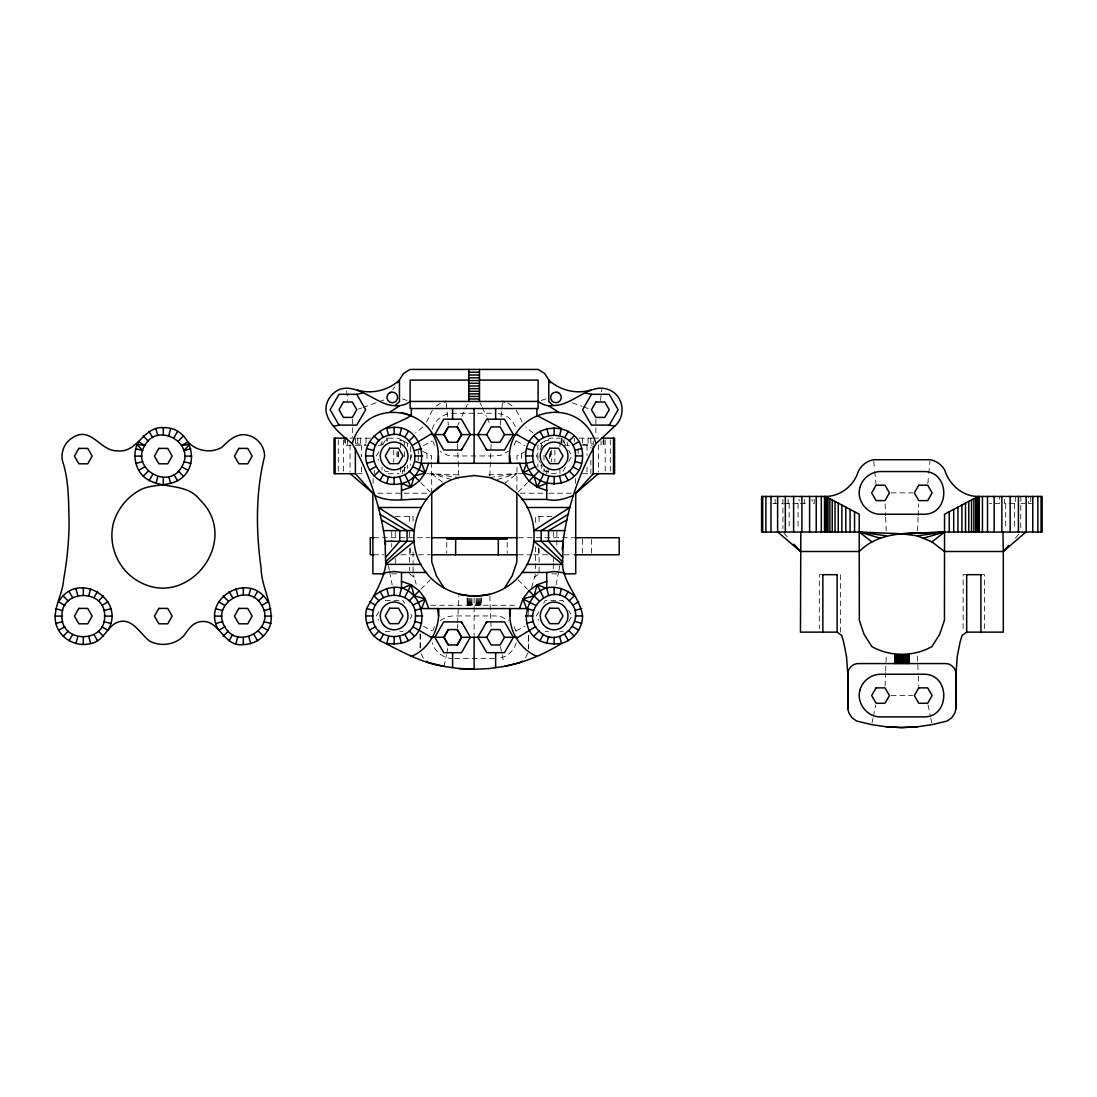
<?xml version="1.0" encoding="UTF-8"?>
<svg xmlns="http://www.w3.org/2000/svg" width="1097" height="1097" viewBox="0 0 1097 1097"><rect width="100%" height="100%" fill="white"/><g stroke="black" fill="none" stroke-linecap="round" stroke-linejoin="round"><path stroke-width="0.75" stroke-dasharray="5 3.75" d="M528.356 648.752L528.397 633.984L528.425 648.958M516.879 489.948L516.975 462.399M373.062 483.462L373.158 478.58M457.476 627.895L457.614 624.536M457.682 622.863L458.765 596M489.838 475.879L491.127 443.983M885.06 686.201L885.608 672.763M885.663 671.09L886.28 655.979M917.545 530.811L918.093 517.386M918.162 515.7L918.628 503.948M528.48 612.373L528.631 608.794M500.246 425.211L500.904 418.41M501.082 416.709L502.399 403.12M927.829 483.503L928.652 475.015M928.816 473.314L929.982 461.426M600.525 400.446L601.732 389.476M556.042 584.92L558.606 571.99M558.922 570.371L559.881 565.531M444.079 666.332L446.465 654.827M446.808 653.195L448.179 646.613M872.005 722.992L873.02 718.055M873.363 716.41L875.763 704.918M531.62 587.581L535.542 573.841M527.822 653.195L525.23 658.269M432.355 429.078C434.851 419.986 443.531 413.322 452.965 413.267L495.638 413.267M432.89 630.473L434.494 626.606M514.109 445.272L516.248 440.13M516.248 642.801C513.945 650.809 506.828 657.501 498.395 658.241M457.737 425.403L459.122 422.414M461.892 416.407L464.648 410.415M465.334 408.92L468.104 402.928M378.767 451.731L376.34 455.941L378.767 460.137M382.812 444.738L385.225 440.541L388.461 440.541M405.437 467.13L403.01 471.34L399.774 471.34M410.278 458.738L411.896 455.941L410.278 453.143M378.767 611.742L376.34 615.938L378.767 620.148M410.278 618.735L411.896 615.938L410.278 613.141M563.008 471.34L565.435 467.13M568.671 461.535L571.907 455.941L568.671 450.332M538.764 611.742L536.351 615.938L538.764 620.148M543.618 603.35L545.236 600.539L563.008 600.539L565.435 604.749M568.671 621.546L571.907 615.938L568.671 610.343M426.486 422.071L432.424 410.223M392.808 389.558L394.701 386.857M1015.342 538.092L1018.619 534.445M420.878 589.185L430.216 579.847M518.031 492.032L527.369 482.694M422.77 427.007L415.64 432.931M504.346 483.585L516.975 473.712L521.637 473.712M436.126 406.109L440.775 403.12M509.611 450.538L501.164 455.214L495.638 455.941L452.965 455.941L447.453 455.214L440.089 451.388M440.089 620.491L447.453 616.665L452.965 615.938L495.638 615.938L501.164 616.665L508.514 620.491M534.417 577.228L537.928 574.691M423.428 445.67L432.122 440.925M516.125 630.953L524.819 626.209M526.121 451.1L516.975 455.941L516.975 460.781M540.341 443.572L550.571 438.156L559.936 438.156M358.376 409.14L361.571 407.988M363.176 407.412L377.546 402.242M379.151 401.667L385.541 399.363M541.246 400.419L547.499 398.417M497.284 479.499L516.975 473.712L487.959 474.946M489.769 477.552L516.975 473.712M582.589 444.532L592.572 443.791M350.039 438.156L354.66 438.156M356.648 438.156L371.554 438.156M388.187 438.156L398.033 438.156L408.262 443.572M579.257 438.156L593.244 438.156M593.943 438.156L598.564 438.156M399.774 440.541L403.01 440.541L405.437 444.738M548.473 440.541L545.236 440.541L536.351 455.941L540.382 462.934M350.944 445.272L344.705 445.272L344.705 438.156M355.373 445.272L369.003 445.272M378.177 445.272L381.125 445.272L381.125 442.42M564.091 445.272L571.907 445.272M582.576 445.272L591.955 445.272M388.461 471.34L385.225 471.34L382.812 467.13M548.473 471.34L545.236 471.34L541.191 464.333M357.142 473.712L365.027 473.712M388.256 473.712L399.116 473.712M426.966 473.712L460.644 474.946M582.576 473.712L590.159 473.712M891.093 492.896L912.663 492.896M377.93 493.197L428.378 493.197M520.225 493.197L547.129 493.197M548.815 493.197L572.36 493.197M773.001 503.564L782.943 503.564M784.232 503.564L799.137 503.564L799.137 499.3M800.426 503.564L807.227 503.564M989.535 503.564L991.674 503.564M995.061 503.564L999.477 503.564L999.477 496.447M1020.813 503.564L1025.229 503.564M1031.482 503.564L1028.629 503.564L1028.629 496.447M395.29 516.385L413.062 516.385L413.062 521.459M551.956 516.385L535.542 516.385L535.542 524.832M373.583 537.722L429.969 537.722M518.607 537.722L573.374 537.722M373.583 554.78L383.95 554.78M400.981 554.78L430.038 554.78M518.332 554.78L532.018 554.78M533.718 554.78L547.677 554.78M564.132 554.78L573.224 554.78M391.725 573.841L396.648 573.841M551.956 573.841L556.878 573.841M821.68 574.677L819.308 574.677L819.308 628.759M966.676 574.677L963.111 574.677L963.111 630.446M980.896 574.677L984.448 574.677L984.448 628.759M467.185 598.77L481.418 598.77M467.185 599.826L481.418 599.826M385.225 600.539L403.01 600.539L404.628 603.35M467.185 600.799L481.418 600.799M467.185 601.691L481.418 601.691M467.185 602.486L481.418 602.486M467.185 603.199L481.418 603.199M467.185 603.803L481.418 603.803M467.185 604.324L481.418 604.324M467.185 604.735L481.418 604.735M467.185 605.05L481.418 605.05M430.847 605.27L517.757 605.27M385.225 631.337L390.079 631.337M399.774 631.337L403.01 631.337M545.236 631.337L548.473 631.337M559.785 631.337L563.008 631.337M454.679 658.611L495.638 658.611M891.093 695.567L912.663 695.567M355.675 443.791L365.658 444.532M498.395 413.638C506.828 414.378 513.945 421.07 516.248 429.078M452.965 658.611C443.531 658.557 434.851 651.892 432.355 642.801M431.628 462.399L431.628 473.712L457.243 477.332M431.738 493.197L431.628 473.712L451.333 479.499M402.311 398.924L407.001 400.419M572.291 402.818L581.876 406.26M583.467 406.836L589.857 409.14M507.829 403.12L512.477 406.109M422.482 451.1L431.628 455.941L431.628 460.781M516.125 440.925L524.819 445.67M423.428 626.209L432.122 630.953M532.964 432.931L525.833 427.007M409.51 573.841L414.186 577.228L416.147 584.111M431.628 473.712L444.258 483.585M420.878 482.694L430.216 492.032M518.031 579.847L527.369 589.185M784.04 533.224L788.414 538.092M423.373 658.269L420.782 653.195M516.18 410.223L522.117 422.071M563.008 440.541L565.435 444.738M480.143 402.928L481.528 405.917M482.214 407.426L486.355 416.407M487.054 417.916L490.496 425.403M514.109 626.606L516.248 631.749M432.89 441.405L434.494 445.272M413.446 574.965L414.186 577.228M928.007 704.918L930.393 716.41M930.736 718.055L931.764 722.992M500.424 646.613L501.795 653.195M502.138 654.827L503.838 663.041M528.068 613.182L528.343 614.553M388.352 565.531L389.312 570.371M389.641 571.99L392.205 584.92M346.679 391.039L347.722 400.446M873.774 461.426L874.611 469.914M874.775 471.614L875.941 483.503M446.205 403.12L447.864 420.11M448.029 421.81L448.358 425.211M917.476 655.979L918.23 674.449M918.299 676.122L918.696 686.201M885.128 503.948L885.608 515.7M885.663 517.386L886.211 530.811M489.838 596L490.784 619.503M490.853 621.19L491.127 627.895M457.476 443.983L458.834 477.552M575.445 478.58L575.541 483.462M420.206 633.984L420.247 648.752M1030.755 496.447L1030.755 503.564M1020.813 496.447L1020.813 528.631M1015.671 496.447L1015.671 503.564L1004.633 503.564L1004.633 499.3M1014.588 503.564L1014.588 528.658M1005.702 503.564L1005.702 528.658M840.645 574.677L840.645 632.133M814.221 499.3L814.221 503.564L812.082 503.564L812.082 499.3M804.279 499.3L804.279 503.564M798.054 503.564L798.054 528.658M789.168 503.564L789.168 528.658M788.085 499.3L788.085 503.564M782.943 499.3L782.943 528.631M775.14 499.3L775.14 503.564M610.289 439.856L610.289 472.025M605.201 439.856L605.201 472.025M603.899 439.582L603.899 445.272L601.046 445.272L601.046 441.008M603.172 439.582L603.172 445.272M598.564 444.929L598.564 472.025M595.904 419.04L595.904 435.372M593.244 441.008L593.244 445.272M591.461 539.422L591.461 553.08M590.858 438.156L590.858 448.316M590.858 460.164L590.858 473.712M588.088 438.156L588.088 445.272M587.018 445.272L587.018 455.31M587.018 467.02L587.018 473.712M582.576 438.156L582.576 443.243M582.576 539.422L582.576 553.08M578.119 448.618L578.119 453.637M574.293 438.156L574.293 441.543M567.478 442.42L567.478 445.272M564.091 439.582L564.091 442.42M561.966 438.156L561.966 443.846M561.239 438.156L561.239 443.846M559.936 441.543L559.936 446.63M559.936 468.638L559.936 473.712L548.157 473.712L548.157 465.142M556.878 531.592L556.878 538.353M556.878 540.039L556.878 546.8M554.863 450.017L554.863 461.864M553.313 531.592L553.313 538.353M553.313 558.634L553.313 562.007M553.313 563.693L553.313 568.767M551.654 450.017L551.654 461.864M550.571 451.703L550.571 460.164M550.296 451.786L550.296 458.532M549.487 453.719L549.487 458.724M546.306 470.38L546.306 473.712M543.961 455.159L543.961 460.219M543.961 468.652L543.961 472.025M541.164 443.133L541.164 446.534M541.164 465.224L541.164 468.625M539.093 516.385L539.093 523.146M539.093 548.486L539.093 565.394M539.093 567.08L539.093 573.841M538.476 547.952L538.476 554.78M537.928 444.847L537.928 453.335M537.928 455.036L537.928 466.924M535.542 546.8L535.542 562.007M535.542 563.693L535.542 570.454M521.637 453.472L521.637 460.219M507.184 542.275L507.184 553.217M481.418 597.618L481.418 605.27M474.123 598.084L474.123 635.574M467.185 597.618L467.185 605.27M446.74 542.275L446.74 553.217M426.966 453.472L426.966 460.219M420.178 634.107L420.178 648.958M418.245 450.51L418.245 453.815M418.245 455.474L418.245 460.452M413.062 551.873L413.062 565.394M413.062 567.08L413.062 573.841M410.676 446.548L410.676 465.224M410.47 547.952L410.47 554.78M409.51 516.385L409.51 523.146M409.51 531.592L409.51 538.353M409.51 548.486L409.51 565.394M409.51 567.08L409.51 570.454M407.44 443.133L407.44 446.534M407.44 465.224L407.44 468.625M404.642 441.652L404.642 445.025M404.642 451.772L404.642 458.532M404.642 466.965L404.642 472.025M402.297 470.38L402.297 473.712M400.446 442.859L400.446 448.001M400.446 466.856L400.446 473.712M398.307 451.786L398.307 458.532M398.033 451.703L398.033 460.164M396.949 451.703L396.949 460.164M395.29 531.592L395.29 538.353M395.29 558.634L395.29 565.394M393.741 450.017L393.741 461.864M391.725 531.592L391.725 541.726M391.725 543.426L391.725 546.8M387.364 438.156L387.364 441.008M386.638 438.156L386.638 441.008M382.03 441.543L382.03 444.929M382.03 466.938L382.03 470.325M374.31 470.325L374.31 473.712M366.028 438.156L366.028 445.272M361.585 445.272L361.585 456.983M361.585 467.02L361.585 473.712M360.515 438.156L360.515 445.272M357.745 438.156L357.745 446.63M355.373 438.156L355.373 444.929M352.343 419.04L352.343 437.004M350.039 444.929L350.039 472.025M347.557 439.582L347.557 445.272M345.432 438.156L345.432 445.272M343.402 439.856L343.402 473.712M338.315 439.856L338.315 473.712"/><path stroke-width="1.5" d="M388.599 435.331C414.803 427.24 426.376 470.448 399.637 476.551C373.433 484.641 361.859 441.419 388.599 435.331L386.761 428.461C427.364 417.875 436.085 484.092 394.125 484.38C376.106 484.709 361.653 465.896 366.645 448.577C372.651 428.913 395.852 425.088 411.361 415.502L411.375 408.537M411.361 656.376C429.859 648.752 440.185 628.06 438.567 608.574M474.123 408.537L474.123 463.304M509.68 463.304C503.742 409.332 579.902 391.218 596.055 443.545C577.447 475.961 565.874 512.381 562.226 549.583M955.94 708.676L956.008 674.244C956.131 668.539 951.044 663.452 945.34 663.575L858.416 663.575C852.726 663.452 847.638 668.539 847.762 674.244L847.816 708.676L848.831 712.844L851.889 717.644L856.51 720.976L871.662 724.623L886.691 726.831L901.707 727.572L917.078 726.831L932.107 724.623L947.26 720.976L951.881 717.644L954.938 712.844L955.94 708.676L956.008 674.244M837.368 632.133L800.467 632.133L800.824 532.018M955.994 673.997L957.256 656.417L960.026 642.403L962 635.52L966.676 632.133L966.676 574.677M527.204 564.379L562.528 564.379L563.172 541.274L533.869 541.274L562.528 564.379C563.652 583.837 579.943 597.536 582.576 615.938C582.507 628.512 573.621 640.1 561.486 643.418C544.167 654.47 524.873 662.273 504.73 666.332L489.495 668.539L474.48 669.28L459.108 668.539L443.517 666.332C420.48 662.67 400.364 650.754 379.891 640.579C369.045 634.231 363.45 620.751 366.645 608.574C374.708 593.861 384.334 579.147 386.185 561.815M190.768 448.742L183.912 450.579L189.712 444.408L181.773 445.437L187.93 441.872C196.294 451.237 211.145 453.596 221.992 447.274C228.903 440.116 237.706 431.957 248.827 435.495C257.918 437.991 264.583 446.671 264.638 456.105C255.505 492.539 255.93 531.318 261.127 568.534C261.511 587.457 273.4 604.721 270.781 623.466C267.449 635.602 255.875 644.474 243.301 644.556C223.116 647.655 219.715 618.393 200.216 621.725C192.126 622.822 187.861 630.336 183.418 636.219C174.464 645.063 159.997 646.969 149.082 640.744C139.182 632.558 130.228 614.375 114.431 623.836C105.97 629.911 102.158 641.608 90.653 643.582C78.49 646.764 65.011 641.183 58.662 630.322C48.844 613.703 62.639 596.754 63.585 579.723C67.013 561.115 68.864 542.22 69.111 523.296C68.494 502.755 69.138 481.268 62.694 461.618C60.294 452.499 64.49 442.379 72.635 437.621C91.312 425.458 100.129 451.566 117.516 450.853C137.783 453.157 143.337 426.089 163.302 427.652C191.632 426.322 202.397 467.72 177.522 480.733C164.92 487.054 149.672 483.462 137.523 491.456C125.936 498.6 117.393 509.721 113.498 522.762C107.725 544.811 117.845 569.247 137.523 580.752C187.724 611.152 242.108 540.273 199.75 499.642C184.173 479.224 151.811 492.8 138.661 470.325C134.149 461.741 133.286 450.181 138.661 441.872L144.818 445.437C130.228 468.652 168.965 491.017 181.773 466.76C196.377 443.558 157.625 421.179 144.818 445.437L136.892 444.408L142.692 450.579L135.822 448.742M61.967 616.103C60.925 588.705 105.669 588.705 104.626 616.103C105.669 643.514 60.925 643.514 61.967 616.103L54.85 616.103M101.774 626.771L107.931 630.322C126.717 598.537 76.804 569.713 58.662 601.883L64.819 605.434M224.83 626.771L218.673 630.322C199.873 598.537 249.801 569.713 267.942 601.883L261.772 605.434C248.978 581.191 210.226 603.556 224.83 626.771C237.624 651.028 276.375 628.65 261.772 605.434M372.788 615.938C371.746 588.541 416.49 588.541 415.448 615.938C416.49 643.349 371.746 643.349 372.788 615.938L365.671 615.938M437.593 463.304C446.301 409.469 367.454 391.286 352.192 443.545C370.059 474.59 381.276 509.323 385.582 544.866M388.599 636.548L386.761 643.418C446.356 650.85 421.906 559.593 374.008 595.822L379.027 600.854M525.682 455.941C525.298 418.999 582.946 418.999 582.576 455.941C582.946 492.868 525.298 492.868 525.682 455.941L532.785 455.941C531.757 428.529 576.501 428.529 575.459 455.941C576.501 483.338 531.757 483.338 532.785 455.941M536.886 656.376C518.936 648.78 506.773 627.937 510.654 608.574M559.648 636.548L561.486 643.418C501.878 650.85 526.341 559.593 574.238 595.822L569.206 600.854C589.322 619.503 557.687 651.138 539.038 631.022C518.922 612.387 550.571 580.752 569.206 600.854M75.94 643.582L77.777 636.713M88.816 595.493L90.653 588.623M155.939 483.571L157.776 476.701M168.815 435.495L170.666 428.625M235.937 643.582L237.775 636.713M248.827 595.493L250.665 588.623M386.761 483.407L388.599 476.551M399.637 435.331L401.488 428.461M399.637 595.342L401.488 588.472L401.488 572.469L394.125 571.496L383.758 572.853M573.278 495.487C565.024 498.943 555.754 501.644 546.759 499.409L546.759 483.407L548.61 476.551M559.648 435.331L561.486 428.461L536.886 415.502L536.872 408.537M546.759 643.418L548.61 636.548M559.648 595.342L561.486 588.472M401.488 490.524L411.06 487.137L414.227 476.057L425.321 472.876L428.708 463.304M546.759 581.355L537.187 584.742L534.006 595.822L522.926 599.003L519.539 608.574M412.595 445.272L431.601 433.658M516.646 638.221L535.651 626.606M414.721 610.426L421.591 608.574L425.321 599.003L419.26 590.803L411.06 584.742L401.488 581.355M546.759 490.524L537.187 487.137L528.987 481.076L522.926 472.876L526.642 463.304L533.512 461.453M401.488 588.472L411.06 584.742L404.793 597.467M546.759 483.407L537.187 487.137L543.454 474.411M461.494 450.003L470.38 434.604L461.494 419.205L443.723 419.205L434.823 434.604L443.723 450.003L461.494 450.003L462.317 448.577M485.93 623.302L486.753 621.876L504.524 621.876L513.41 637.275L504.524 652.674L486.753 652.674L477.853 637.275L486.753 621.876M149.082 480.733L152.634 474.576M173.97 437.621L177.522 431.464M69.07 640.744L72.635 634.587M93.958 597.632L97.523 591.475M229.081 640.744L232.633 634.587M253.969 597.632L257.521 591.475M379.891 480.568L383.456 474.411M404.793 437.456L408.345 431.299M443.723 434.604L448.166 426.898L457.408 426.898L461.851 434.604L457.408 442.297L448.166 442.297L443.723 434.604L431.272 434.604M448.522 426.898L444.079 434.604L448.522 442.297M457.051 442.297L461.494 434.604L457.051 426.898M461.494 434.604L486.753 434.604L491.195 426.898L500.081 426.898L504.524 434.604L516.975 434.604L535.651 445.272M379.891 640.579L383.456 634.423M504.524 434.604L500.081 442.297L491.195 442.297L486.753 434.604M461.11 638.564L457.408 644.981L448.166 644.981L443.723 637.275L448.166 629.582L457.408 629.582L461.11 635.999M448.522 629.582L444.079 637.275L448.522 644.981M564.79 437.456L568.342 431.299M609.233 425.115L618.132 409.716L609.233 394.317L591.461 394.317L582.576 409.716L591.461 425.115L609.233 425.115L614.677 426.239C625.304 417.354 624.22 399.157 612.606 391.602C591.694 378.767 573.841 406.219 553.025 405.479C547.718 406.726 542.384 404.464 538.12 401.433L410.113 401.433C403.669 406.754 394.906 406.438 387.186 404.436C370.416 399.239 347.996 376.97 331.376 395.386C315.374 414.392 338.616 432.657 352.192 443.545L352.343 443.545M457.051 644.981L461.494 637.275L457.051 629.582M486.753 637.275L491.195 629.582L500.081 629.582L504.524 637.275L500.081 644.981L491.195 644.981L486.753 637.275L461.494 637.275M539.902 640.579L543.454 634.423M564.79 597.467L568.342 591.31M397.553 382.798L403.531 373.501L410.113 369.428L538.12 369.428L544.715 373.501L550.694 382.798M399.637 476.551L401.488 483.407L411.06 487.137L419.26 481.076L425.321 472.876L421.591 463.304L414.721 461.453M533.512 610.426L526.642 608.574L522.926 599.003L528.987 590.803L537.187 584.742L546.759 588.472L548.61 595.342M458.834 477.552C421.413 486.41 401.955 533.293 421.769 566.162C437.772 594.217 476.468 604.625 504.346 588.294L512.217 575.843L516.865 561.883L516.865 493.197L504.346 483.585L489.769 477.552L474.123 475.495M385.527 557.468L399.719 541.274L399.719 530.605L381.441 519.923M563.995 573.841L575.719 573.841L575.719 493.197L593.244 473.712L593.244 446.63M966.402 632.133L1003.302 632.133L1003.302 551.489L1008.774 545.401M143.186 476.208L148.218 471.189M178.386 441.008L183.418 435.989M63.187 636.219L68.206 631.186M98.387 601.019L103.406 595.986M374.008 476.057L379.027 471.024M409.208 440.857L414.227 435.824M223.185 636.219L228.217 631.186M258.385 601.019L263.417 595.986M374.008 636.054L379.027 631.022M409.208 600.854L419.26 590.803M528.987 481.076L539.038 471.024M569.206 440.857L574.238 435.824M534.006 636.054L539.038 631.022M385.637 561.815L407.056 541.274L407.056 530.605L380.124 514.424M596.055 443.545L614.677 426.239M395.222 405.479L399.459 401.612L399.459 380.097C388.448 390.326 372.061 394.372 357.608 390.148M575.719 493.197L598.372 473.712M901.707 533.786L917.339 535.843L931.929 541.891L944.448 551.489L1003.302 551.489L1025.942 532.018M385.719 564.379L414.378 541.274L385.061 541.274L385.719 564.379L421.042 564.379M931.929 541.891L944.544 532.018L1042.15 532.018L1042.15 496.447L978.154 496.447C962.439 496.475 949.289 484.6 944.736 470.078C941.706 464.703 936.221 460.809 930.146 459.725L873.61 459.725C866.918 460.905 860.98 465.526 858.183 471.724C853.877 485.765 840.398 496.338 825.616 496.447L761.606 496.447L761.606 532.018L859.212 532.018L901.885 533.814L944.544 532.018L944.544 514.232L978.154 496.447L978.154 532.018M389.613 392.795L388.516 393.645A5.334 5.334 0 0 0 394.947 402.037L396.058 401.187A5.334 5.334 0 0 0 389.613 392.795L390.902 392.26M444.258 483.585L431.738 493.197L431.738 561.883L436.387 575.843L444.258 588.294M504.346 588.294C537.859 569.754 544.441 519.772 516.865 493.197M825.616 532.018L825.616 496.447L859.212 514.232L859.321 620.189L863.97 634.148L871.841 646.586C890.339 656.897 913.417 656.897 931.929 646.586L939.786 634.148L944.448 620.189L944.544 532.018C915.803 534.17 881.645 528.699 859.321 551.489L800.467 551.489L777.814 532.018M389.983 412.033L399.459 405.876M522.145 661.23L519.676 662.67L504.524 666.332M568.123 514.424L541.191 530.605L541.191 541.274L562.596 561.815M566.806 519.923L548.527 530.605L548.527 541.274L562.72 557.468M138.661 470.325L144.818 466.76M58.662 630.322L64.819 626.771M101.774 605.434L107.931 601.883M369.483 470.16L375.64 466.609M535.651 466.609L522.926 472.876L519.539 463.304M572.607 445.272L578.763 441.707M369.483 630.172L375.64 626.606M412.595 605.27L425.321 599.003L428.708 608.574M572.607 605.27L578.763 601.718M923.208 538.284L944.544 532.018L917.339 535.843M135.822 463.455L142.692 461.618M366.645 463.304L373.515 461.453M414.721 450.414L421.591 448.577M574.732 450.414L581.602 448.577M55.824 623.466L62.694 621.629M103.9 610.59L110.77 608.739M215.821 623.466L222.691 621.629M263.911 610.59L270.781 608.739M366.645 623.302L373.515 621.464M526.642 623.302L533.512 621.464M574.732 610.426L581.602 608.574M590.639 390.148C576.186 394.372 559.799 390.326 548.788 380.097L548.788 401.612L553.025 405.479M444.23 401.831L446.04 401.433M356.786 394.317L365.671 409.716L356.786 425.115L339 425.115L330.115 409.716L339 394.317L356.786 394.317L362.216 393.192M333.57 426.239L339 425.115M458.477 477.552L474.48 475.495M426.61 499.409C409.359 497.599 391.122 503.948 374.968 495.487M521.637 572.469L546.759 572.469L554.122 571.496L564.489 572.853M489.769 594.327L474.123 596.384L458.477 594.327M917.078 726.831L901.885 727.572L886.691 726.831M468.789 372.24L479.458 372.24M468.789 375.023L479.458 375.023M468.789 377.807L479.458 377.807M468.789 380.097L410.113 380.097L410.113 408.537L538.12 408.537L538.12 380.097L479.458 380.097M468.789 380.563L479.458 380.563M468.789 383.292L479.458 383.292M468.789 385.993L479.458 385.993M468.789 388.653L479.458 388.653M468.789 391.3L479.458 391.3M468.789 393.892L479.458 393.892M468.789 396.456L479.458 396.456M468.789 398.965L479.458 398.965M346.926 438.156L334.036 438.156L334.036 473.712L355.373 473.712L372.884 493.197L372.884 573.841L384.608 573.841M601.677 438.156L614.567 438.156L614.567 473.712L593.244 473.712M486.753 450.003L504.524 450.003L513.41 434.604L504.524 419.205L486.753 419.205L477.853 434.604L486.753 450.003L485.93 448.577M365.671 455.941L372.788 455.941M415.448 455.941L422.564 455.941M575.459 455.941L582.576 455.941M134.849 456.105L141.966 456.105M184.639 456.105L191.742 456.105M421.591 463.304L526.642 463.304M521.637 499.409L546.759 499.409M421.042 507.5L378.492 507.5L414.378 530.605L383.47 530.605M527.204 507.5L569.754 507.5L533.869 530.605L564.777 530.605M373.707 537.722L370.292 537.722L370.292 554.78L373.707 554.78M431.45 537.722L517.373 537.722M574.869 537.722L619.188 537.722L619.188 554.78L574.746 554.78M431.244 554.78L517.03 554.78M401.488 572.469L426.61 572.469M822.585 574.677L837.368 574.677M966.402 574.677L981.171 574.677M421.591 608.574L526.642 608.574M415.448 615.938L422.564 615.938M525.682 615.938L532.785 615.938M575.459 615.938L582.576 615.938M104.626 616.103L111.743 616.103M214.861 616.103L221.964 616.103M264.638 616.103L271.741 616.103M461.494 621.876L443.723 621.876L434.823 637.275L443.723 652.674L461.494 652.674L470.38 637.275L461.494 621.876L462.317 623.302M412.595 626.606L431.272 637.275L443.723 637.275M504.524 637.275L516.975 637.275M894.768 655.91L908.988 655.91M894.768 657.062L908.988 657.062M894.768 658.118L908.988 658.118M894.768 659.105L908.988 659.105M894.768 659.983L908.988 659.983M894.768 660.792L908.988 660.792M894.768 661.491L908.988 661.491M894.768 662.094L908.988 662.094M894.768 662.615L908.988 662.615M894.768 663.027L908.988 663.027M894.768 663.356L908.988 663.356M458.752 668.539L474.302 669.28M871.841 541.891L859.212 532.018L886.417 535.843M586.031 393.192L591.461 394.317M502.563 401.433L504.373 401.831M444.079 666.332L428.927 662.67L426.459 661.23M526.642 448.577L533.512 450.414M574.732 461.453L581.602 463.304M366.645 448.577L373.515 450.414M183.912 461.618L190.768 463.455M574.732 621.464L581.602 623.302M366.645 608.574L373.515 610.426M414.721 621.464L421.591 623.302M215.821 608.739L222.691 610.59M263.911 621.629L270.781 623.466M55.824 608.739L62.694 610.59M103.9 621.629L110.77 623.466M522.926 472.876L534.006 476.057L537.187 487.137M425.321 599.003L414.227 595.822L411.06 584.742M859.212 532.018L880.548 538.284M401.475 412.458L411.361 415.502M557.345 392.26L559.731 393.645A5.334 5.334 0 0 1 553.299 402.037L552.189 401.187A5.334 5.334 0 0 1 558.62 392.795M425.321 472.876L412.595 466.609M522.926 599.003L535.651 605.27M572.607 466.609L578.763 470.16M369.483 441.707L375.64 445.272M572.607 626.606L578.763 630.172M181.773 466.76L187.93 470.325M369.483 601.718L375.64 605.27M218.673 601.883L224.83 605.434M261.772 626.771L267.942 630.322M548.788 405.876L558.263 412.033M350.231 473.712L372.884 493.197M534.006 435.824L539.038 440.857M569.206 471.024L574.238 476.057M374.008 435.824L379.027 440.857M409.208 471.024L419.26 481.076M528.987 590.803L539.038 600.854M569.206 631.022L574.238 636.054M409.208 631.022L414.227 636.054M143.186 435.989L148.218 441.008M178.386 471.189L183.418 476.208M223.185 595.986L228.217 601.019M258.385 631.186L263.417 636.219M63.187 595.986L68.206 601.019M98.387 631.186L103.406 636.219M793.899 544.181L800.467 551.489M539.902 431.299L543.454 437.456M564.79 474.411L568.342 480.568M543.454 597.467L537.187 584.742M564.79 634.423L568.342 640.579M379.891 431.299L383.456 437.456M404.793 474.411L411.06 487.137M379.891 591.31L383.456 597.467M404.793 634.423L408.345 640.579M149.082 431.464L152.634 437.621M173.97 474.576L177.522 480.733M229.081 591.475L232.633 597.632M253.969 634.587L257.521 640.744M69.07 591.475L72.635 597.632M93.958 634.587L97.523 640.744M516.646 433.658L516.975 434.604M431.272 637.275L431.601 638.221M546.759 428.461L548.61 435.331M559.648 476.551L561.486 483.407M386.761 588.472L388.599 595.342M399.637 636.548L401.488 643.418M235.937 588.623L237.775 595.493M248.827 636.713L250.665 643.582M155.939 428.625L157.776 435.495M168.815 476.701L170.666 483.571M75.94 588.623L77.777 595.493M88.816 636.713L90.653 643.582M509.68 455.941L510.654 463.304M437.593 608.574L438.567 615.938M847.775 673.997L846.5 656.417L843.73 642.403L841.769 635.52L837.093 632.133L837.093 574.677M1002.946 532.018L1003.302 551.489M847.762 674.244L847.816 708.676M1041.053 496.447L1041.053 532.018M1037.858 496.447L1037.858 532.018M1032.771 496.447L1032.771 532.018M1026.148 496.447L1026.148 532.018M1018.427 496.447L1018.427 532.018M1010.145 496.447L1010.145 532.018M1001.863 496.447L1001.863 532.018M994.143 496.447L994.143 532.018M987.519 496.447L987.519 532.018M982.432 496.447L982.432 532.018M980.896 574.677L980.896 632.133M979.237 496.447L979.237 532.018M977.88 496.598L977.88 532.018M977.07 497.023L977.07 532.018M975.74 497.736L975.74 532.018M973.889 498.71L973.889 532.018M971.544 499.944L971.544 532.018M968.733 501.439L968.733 532.018M965.511 503.139L965.511 532.018M961.904 505.059L961.904 532.018M957.942 507.143L957.942 532.018M953.704 509.392L953.704 532.018M949.22 511.764L949.22 532.018M908.988 663.575L908.988 654.676L894.768 654.676L894.768 663.575M854.549 511.764L854.549 532.018M850.065 509.392L850.065 532.018M845.814 507.143L845.814 532.018M841.865 505.059L841.865 532.018M838.245 503.139L838.245 532.018M835.023 501.439L835.023 532.018M832.225 499.944L832.225 532.018M829.881 498.71L829.881 532.018M828.029 497.736L828.029 532.018M826.685 497.023L826.685 532.018M825.876 496.598L825.876 532.018M824.519 496.447L824.519 532.018M822.86 574.677L822.86 632.133M821.324 496.447L821.324 532.018M816.237 496.447L816.237 532.018M809.613 496.447L809.613 532.018M801.893 496.447L801.893 532.018M793.611 496.447L793.611 532.018M785.329 496.447L785.329 532.018M777.608 496.447L777.608 532.018M770.985 496.447L770.985 532.018M765.898 496.447L765.898 532.018M762.703 496.447L762.703 532.018M613.484 438.156L613.484 473.712M554.122 427.487L554.122 434.604M554.122 477.277L554.122 484.38M554.122 587.498L554.122 594.601M554.122 637.275L554.122 644.392M546.759 572.469L546.759 588.472M509.68 608.574L509.68 615.938M507.184 537.722L507.184 539.134L446.74 539.134L446.74 537.722M498.299 539.134L498.299 554.78M495.638 408.537L495.638 419.205M495.638 652.674L495.638 667.634M479.458 369.428L479.458 401.433M474.123 637.275L474.123 669.28M468.789 369.428L468.789 401.433M455.639 539.134L455.639 554.78M452.608 408.537L452.608 419.205M452.608 652.674L452.608 667.634M438.567 455.941L438.567 463.304M401.488 483.407L401.488 499.409M394.125 427.487L394.125 434.604M394.125 477.277L394.125 484.38M394.125 587.498L394.125 594.601M394.125 637.275L394.125 644.392M355.373 448.316L355.373 473.712M335.12 438.156L335.12 473.712M243.301 587.663L243.301 594.766M243.301 637.439L243.301 644.556M163.302 427.652L163.302 434.769M163.302 477.428L163.302 484.545M83.29 587.663L83.29 594.766M83.29 637.439L83.29 644.556M859.938 487.383C856.195 500.369 867.028 514.479 880.548 514.232L923.208 514.232C950.619 515.275 950.619 470.531 923.208 471.559L880.548 471.559C871.114 471.614 862.434 478.278 859.938 487.383M859.938 690.054C856.195 703.04 867.028 717.15 880.548 716.903L923.208 716.903C950.619 717.945 950.619 673.201 923.208 674.244L880.548 674.244C871.114 674.285 862.434 680.949 859.938 690.054M78.847 448.399L74.404 456.105L78.847 463.798L87.746 463.798L92.189 456.105L87.746 448.399L78.847 448.399M158.859 448.399L154.403 456.105L158.859 463.798L167.745 463.798L172.188 456.105L167.745 448.399L158.859 448.399M78.847 608.41L74.404 616.103L78.847 623.809L87.746 623.809L92.189 616.103L87.746 608.41L78.847 608.41M238.858 448.399L234.415 456.105L238.858 463.798L247.744 463.798L252.187 456.105L247.744 448.399L238.858 448.399M158.859 608.41L154.403 616.103L158.859 623.809L167.745 623.809L172.188 616.103L167.745 608.41L158.859 608.41M343.457 402.009L339 409.716L343.457 417.409L352.343 417.409L356.786 409.716L352.343 402.009L343.457 402.009M238.858 608.41L234.415 616.103L238.858 623.809L247.744 623.809L252.187 616.103L247.744 608.41L238.858 608.41M389.668 448.234L385.225 455.941L389.668 463.633L398.568 463.633L403.01 455.941L398.568 448.234L389.668 448.234M389.668 608.245L385.225 615.938L389.668 623.645L398.568 623.645L403.01 615.938L398.568 608.245L389.668 608.245M549.679 448.234L545.236 455.941L549.679 463.633L558.565 463.633L563.008 455.941L558.565 448.234L549.679 448.234M595.904 402.009L591.461 409.716L595.904 417.409L604.79 417.409L609.233 409.716L604.79 402.009L595.904 402.009M549.679 608.245L545.236 615.938L549.679 623.645L558.565 623.645L563.008 615.938L558.565 608.245L549.679 608.245M876.105 485.203L871.662 492.896L876.105 500.602L884.991 500.602L889.434 492.896L884.991 485.203L876.105 485.203M918.765 485.203L914.322 492.896L918.765 500.602L927.664 500.602L932.107 492.896L927.664 485.203L918.765 485.203M876.105 687.874L871.662 695.567L876.105 703.273L884.991 703.273L889.434 695.567L884.991 687.874L876.105 687.874M918.765 687.874L914.322 695.567L918.765 703.273L927.664 703.273L932.107 695.567L927.664 687.874L918.765 687.874M384.32 625.743A13.863 13.863 0 0 0 407.508 619.531A13.863 13.863 0 0 0 390.532 602.541A13.863 13.863 0 0 0 384.32 625.743M387.186 467.939A13.863 13.863 0 0 0 407.988 455.941A13.863 13.863 0 0 0 387.186 443.928A13.863 13.863 0 0 0 387.186 467.939M547.197 627.95A13.863 13.863 0 0 0 567.985 615.938A13.863 13.863 0 0 0 547.197 603.94A13.863 13.863 0 0 0 547.197 627.95M544.318 465.745A13.863 13.863 0 0 0 567.519 459.52A13.863 13.863 0 0 0 550.529 442.544A13.863 13.863 0 0 0 544.318 465.745"/></g></svg>
